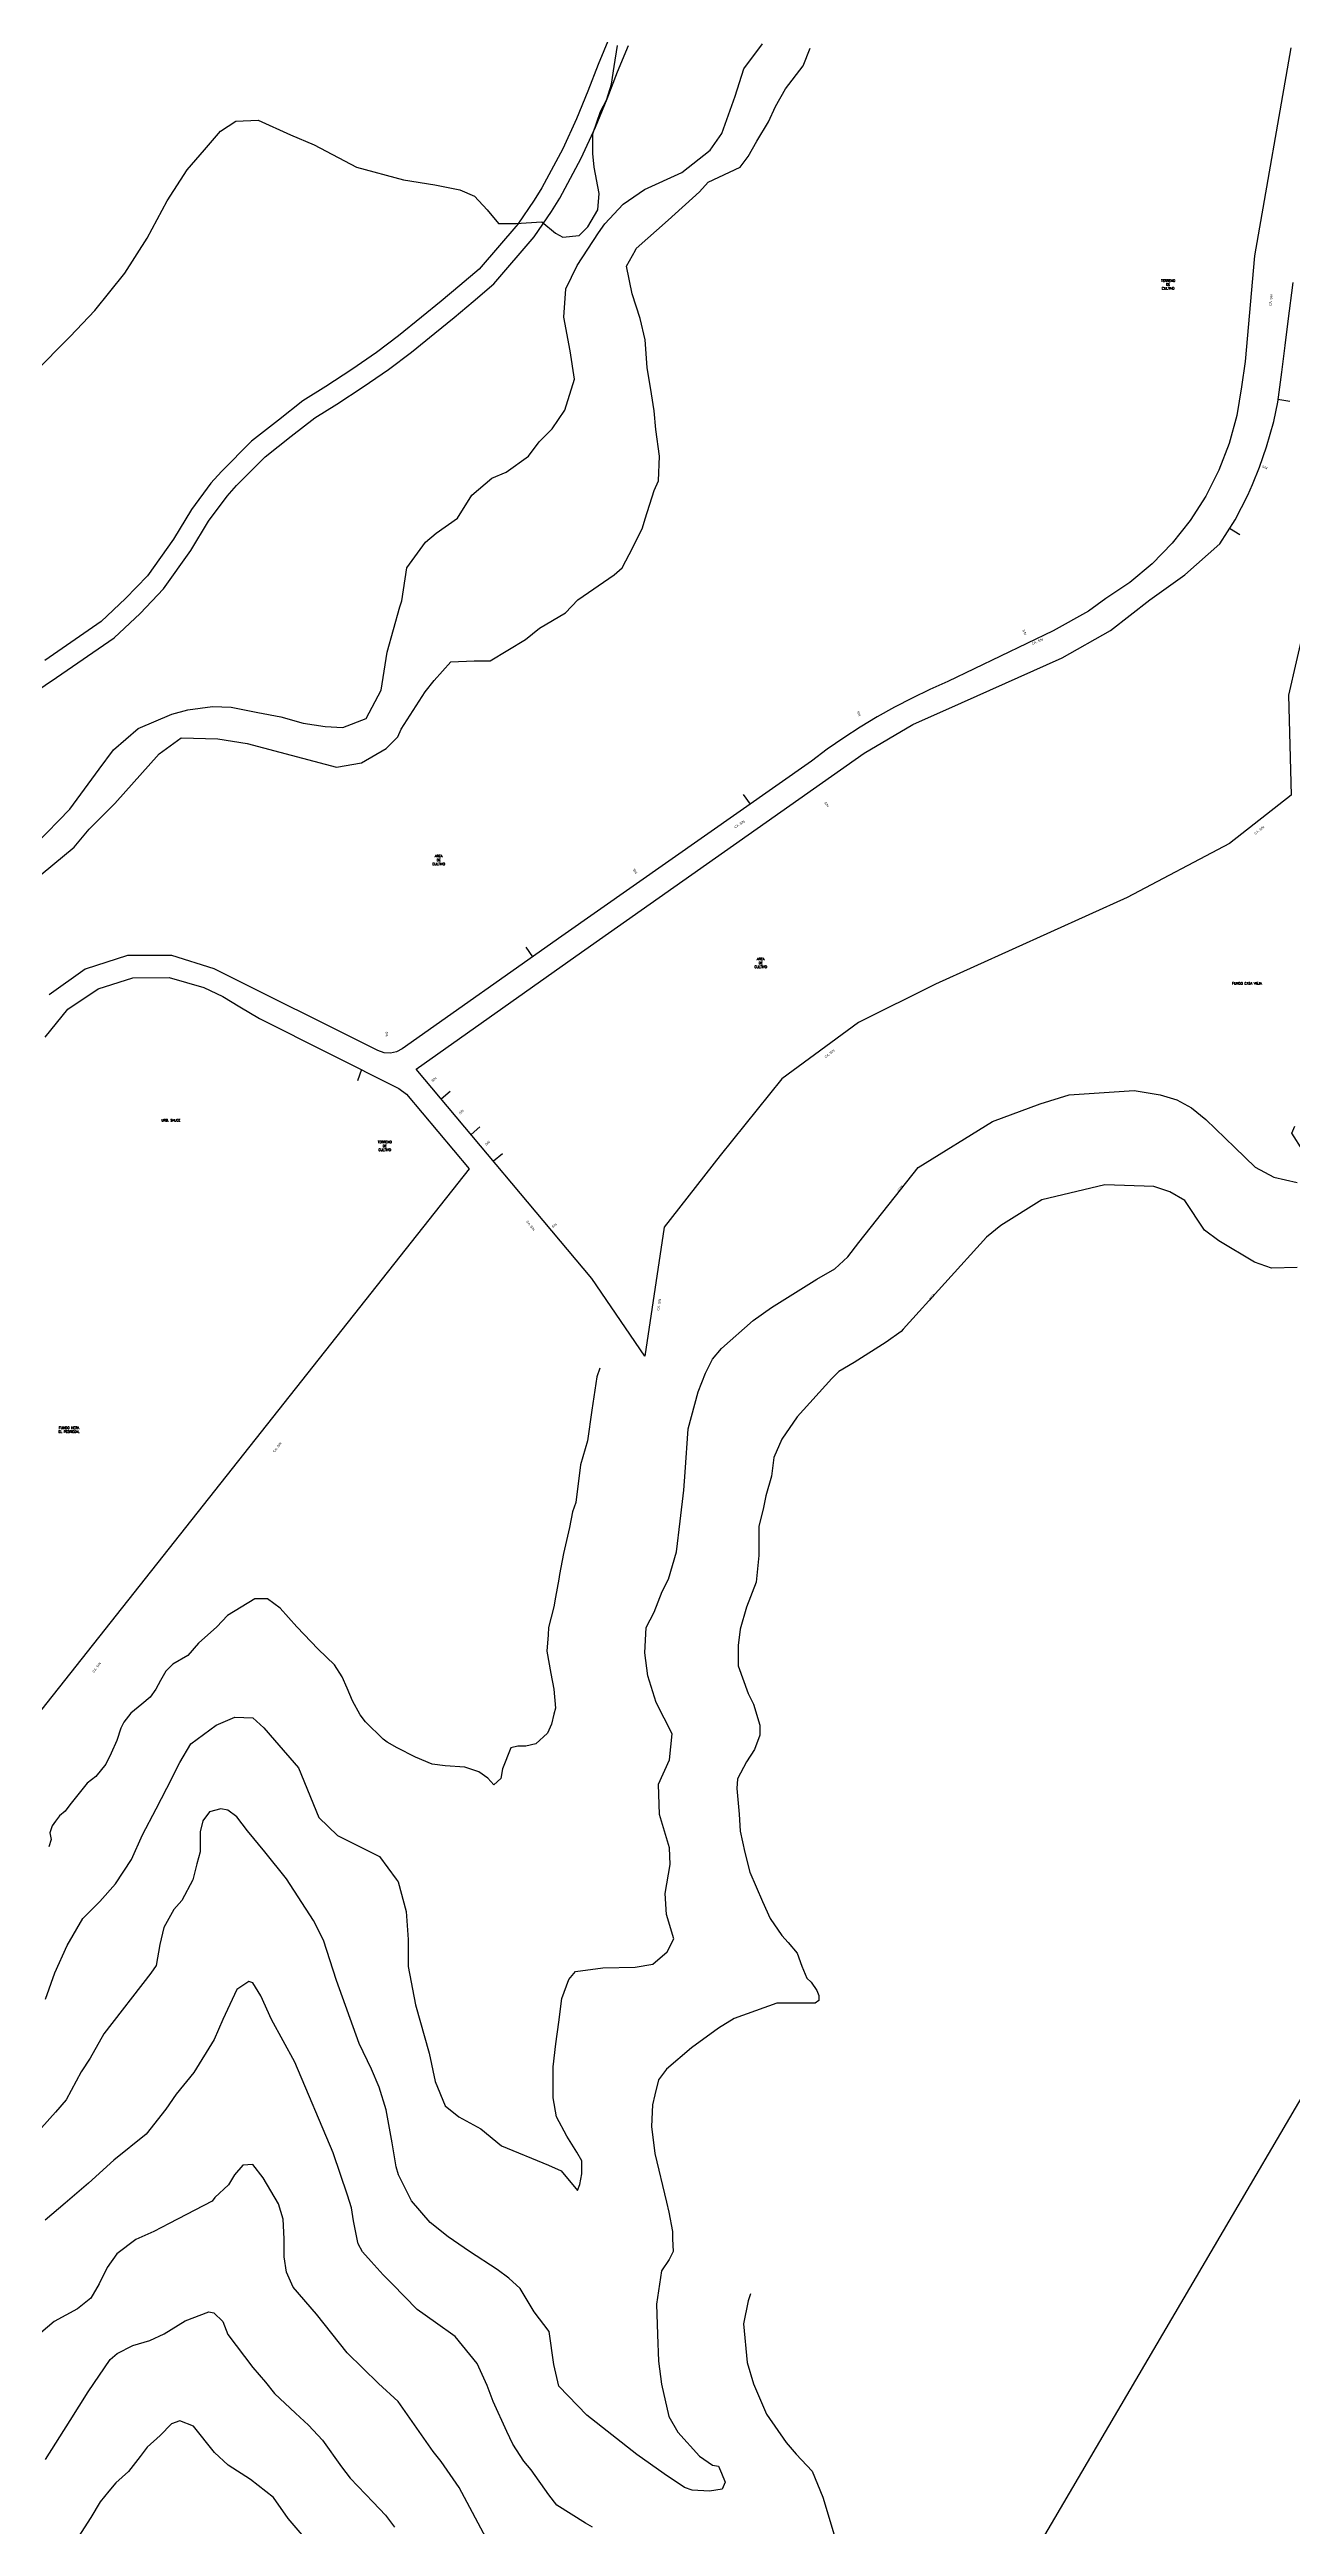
# Model space of a CAD drawing. Header units: inches. Extents: x 317537 to 321067, y 8681602 to 8686742.
# Drawn here: x 319588 to 320116, y 8683843 to 8684894 of the extents above; entities that cross this region are included whole.
import ezdxf
from ezdxf.enums import TextEntityAlignment as Align

# ---------------------------------------------------------------- set-up
doc = ezdxf.new("R2010")
doc.units = ezdxf.units.IN
doc.header["$MEASUREMENT"] = 0
for name, color, linetype in [('AVENIDAS', 56, 'Continuous'), ('CURVAS_DE_NIVEL', 8, 'Continuous'), ('CURVAS_DE_NIVEL_TEXT', 4, 'Continuous'), ('LIMITE_DISTRITO', 5, 'Continuous'), ('MANZANAS', 5, 'Continuous'), ('MEDIANERAS', 1, 'Continuous'), ('NOM_CALLES', 7, 'Continuous'), ('NUM_LOTE', 8, 'Continuous'), ('RIOS_QUEBRADAS', 4, 'Continuous'), ('TOPONIMOS', 7, 'Continuous')]:
    doc.layers.add(name, color=color, linetype=linetype)
doc.styles.add('ANC_1_00', font='ROMANS.shx')
doc.styles.add('ROMANS', font='ROMANS.shx')

msp = doc.modelspace()

# ---------------------------------------------------------------- linework, layer by layer
at = {"layer": 'AVENIDAS'}
for points in [[(319825.9, 8684898.7), (319821.2, 8684887.2), (319816.8, 8684875.9), (319812, 8684864.1), (319806.1, 8684851.4), (319797.2, 8684834.9), (319794, 8684829.7), (319787, 8684819.5), (319770.7, 8684800.4), (319762.5, 8684793.4), (319754.5, 8684786.8), (319746.2, 8684780.1), (319736.5, 8684772.1), (319727.1, 8684765), (319716.6, 8684757.9), (319705.6, 8684750.7), (319695.8, 8684744.6), (319685.5, 8684736.4), (319674.1, 8684727.4), (319661.3, 8684714.6), (319656.9, 8684709.7), (319648.6, 8684698.4), (319641, 8684685.9), (319630, 8684670.4), (319620.6, 8684660.7), (319610.3, 8684651), (319586.4, 8684634.4)], [(319547.6, 8684597.7), (319591.3, 8684627.2), (319615.9, 8684644.1), (319626.8, 8684654.4), (319636.8, 8684664.8), (319648.4, 8684681.1), (319655.9, 8684693.5), (319663.8, 8684704.1), (319667.7, 8684708.6), (319679.9, 8684720.8), (319690.9, 8684729.5), (319700.9, 8684737.4), (319710.3, 8684743.2), (319721.5, 8684750.5), (319732.2, 8684757.8), (319741.9, 8684765.2), (319751.8, 8684773.2), (319760.1, 8684779.9), (319768.1, 8684786.7), (319776.9, 8684794.1), (319794, 8684814.1), (319801.4, 8684824.9), (319804.9, 8684830.5), (319814, 8684847.5), (319820, 8684860.6), (319825, 8684872.6), (319829.4, 8684884), (319834, 8684895.3)]]:
    msp.add_lwpolyline(points, dxfattribs=at)
at = {"layer": 'CURVAS_DE_NIVEL'}
for points in [[(319571.8, 8684746), (319591.9, 8684766.6), (319597.2, 8684771.8), (319607.7, 8684782.9), (319620.4, 8684798.7), (319629.9, 8684813.5), (319638.3, 8684829.3), (319646.8, 8684842.5), (319654.2, 8684851), (319661, 8684858.9), (319667.4, 8684863.1), (319676.9, 8684863.6), (319690.6, 8684857.3), (319700.6, 8684853.1), (319718.6, 8684843.6), (319738.6, 8684838.3), (319751.8, 8684836.2), (319762.4, 8684834.1), (319768.7, 8684831.4), (319774, 8684825.6), (319778.8, 8684819.8), (319786.2, 8684819.8), (319797.2, 8684820.4), (319803.1, 8684815.6), (319806.2, 8684814), (319813.1, 8684814.6), (319816.8, 8684818.3), (319821, 8684825.6), (319821.5, 8684832.5), (319819.4, 8684843.6), (319818.9, 8684849.4), (319818.9, 8684857.8), (319822.1, 8684867.3), (319824.7, 8684872.1), (319826.8, 8684878.9), (319827.9, 8684886.3), (319829.4, 8684895.3)], [(319586.7, 8684066.8), (319590.7, 8684077.9), (319595.9, 8684089.5), (319602.6, 8684100.9), (319609.7, 8684108.2), (319616.4, 8684115.6), (319623.2, 8684126), (319627.8, 8684136.4), (319633.6, 8684147.4), (319638.2, 8684156.3), (319643.7, 8684167.1), (319648.3, 8684175), (319659.1, 8684183), (319667, 8684186.4), (319674.7, 8684186.1), (319679.3, 8684181.8), (319683.9, 8684176.6), (319694, 8684164.9), (319702.6, 8684143.8), (319710.6, 8684136.1), (319728.4, 8684127.2), (319735.4, 8684117.7), (319736.3, 8684116.5), (319739.7, 8684103.9), (319740.6, 8684092), (319740.6, 8684080.6), (319743.7, 8684064.4), (319749.5, 8684043.9), (319752, 8684031.9), (319756.3, 8684021.5), (319762.1, 8684016.9), (319771.3, 8684011.7), (319780.2, 8684004.6), (319800.1, 8683996.4), (319805.4, 8683993.9), (319812.4, 8683985.6), (319813.3, 8683988.1), (319814.2, 8683992.7), (319814.2, 8683998.2), (319812.1, 8684001.9), (319807.8, 8684008.6), (319803.5, 8684016.9), (319802, 8684024.9), (319802, 8684038), (319803.2, 8684047.8), (319804.4, 8684057), (319805.7, 8684067.1), (319808.7, 8684075.1), (319811.5, 8684078.5), (319823.1, 8684080), (319836.9, 8684080.3), (319844.3, 8684081.6), (319850.4, 8684086.8), (319853.2, 8684092.3), (319850.1, 8684102.7), (319849.5, 8684111.6), (319851.7, 8684123.8), (319851.4, 8684130.9), (319847.1, 8684145), (319846.8, 8684157.9), (319851.4, 8684168.3), (319852.6, 8684179.3), (319845.8, 8684192.5), (319842.2, 8684203.8), (319840.9, 8684213.6), (319841.5, 8684224.4), (319844.9, 8684230.8), (319848.3, 8684239.7), (319851, 8684244.9), (319854.4, 8684256.5), (319855.9, 8684269.4), (319857.5, 8684282.6), (319858.1, 8684290.3), (319859.3, 8684308.6), (319863.6, 8684324.3), (319866.7, 8684332.2), (319869.7, 8684338.1), (319873.4, 8684342.7), (319886.9, 8684354.6), (319894.6, 8684360.1), (319913.9, 8684372.1), (319921.6, 8684376.4), (319927.1, 8684381.6), (319931.7, 8684387.7), (319956.9, 8684419.4), (319988.4, 8684438.9), (320008.7, 8684446.5), (320020.9, 8684450.2), (320048.5, 8684452.1), (320059.6, 8684450.2), (320066.6, 8684448.1), (320072.8, 8684444.7), (320078.9, 8684439.8), (320091.2, 8684427.9), (320099.8, 8684419.6), (320107.7, 8684415.3), (320117.6, 8684413.1)], [(320120, 8684426.6), (320115.4, 8684434), (320116.6, 8684437)], [(320117.6, 8684377.1), (320106.7, 8684376.7), (320099.5, 8684379.3), (320084.4, 8684388.4), (320078.4, 8684392.9), (320070, 8684405.4), (320063.6, 8684409.1), (320056.8, 8684411.4), (320036.1, 8684412.1), (320009.3, 8684405.7), (319991.9, 8684394.8), (319985.9, 8684389.9), (319950.5, 8684350.9), (319949.7, 8684349.9), (319943.3, 8684345.4), (319929.7, 8684336.7), (319923.3, 8684332.9), (319920.2, 8684329.9), (319905.5, 8684313.7), (319899.1, 8684304.3), (319895.7, 8684296.4), (319894.6, 8684288.5), (319892.3, 8684280.2), (319891.2, 8684274.5), (319889.3, 8684267.3), (319889.3, 8684262.1), (319889.3, 8684254.9), (319888.2, 8684243.6), (319884, 8684233), (319881.4, 8684223.6), (319880.6, 8684216.8), (319880.6, 8684208.1), (319884.8, 8684196.4), (319887, 8684191.9), (319889.7, 8684182.9), (319889.7, 8684178.7), (319887.4, 8684172.7), (319884, 8684167.4), (319880.2, 8684160.2), (319879.9, 8684156.1), (319881, 8684145.2), (319881.4, 8684138), (319883.3, 8684128.9), (319885.5, 8684120.6), (319890.8, 8684108.2), (319894.1, 8684101), (319899.1, 8684093.8), (319901.7, 8684090.8), (319905.6, 8684086.2), (319907.6, 8684080.7), (319909.7, 8684075.7), (319911.5, 8684074), (319913.9, 8684070.5), (319914.8, 8684068.3), (319914.8, 8684066.2), (319913.2, 8684065), (319905.8, 8684065), (319897, 8684065), (319878.8, 8684058.6), (319872.2, 8684054.4), (319860.8, 8684046.1), (319850.1, 8684037.1), (319846.8, 8684032.6), (319845.2, 8684026.2), (319844.2, 8684021.9), (319843.7, 8684012.7), (319845.2, 8684001.3), (319850.1, 8683980.7), (319851.1, 8683976.5), (319852.7, 8683968.2), (319852.7, 8683965.1), (319853, 8683959.7), (319851.3, 8683956.3), (319848, 8683951.6), (319845.9, 8683937.4), (319846.3, 8683924.6), (319846.8, 8683913.3), (319848, 8683903.5), (319851.1, 8683889.8), (319854.9, 8683883.2), (319864.1, 8683873), (319869.6, 8683869.2), (319872.2, 8683868.7), (319873.4, 8683865.7), (319875, 8683861.9), (319873.8, 8683859), (319868.4, 8683858.1), (319861, 8683858.6), (319857.7, 8683859.7), (319849.2, 8683865.4), (319837.6, 8683873.7), (319816.3, 8683890.3), (319804.4, 8683902.6), (319802.3, 8683911.8), (319800.4, 8683925.8), (319794, 8683934.1), (319788.1, 8683944), (319783.3, 8683948.5), (319778.3, 8683952.1), (319766.5, 8683959.7), (319757.5, 8683966), (319749.9, 8683972), (319741.9, 8683981.2), (319736.4, 8683992.3), (319735.5, 8683995.6), (319733.8, 8684005.8), (319731.2, 8684019.8), (319728.3, 8684029.5), (319725, 8684037.1), (319719.8, 8684048), (319710.1, 8684074.7), (319704.6, 8684091.8), (319700.4, 8684100.1), (319689, 8684117.8), (319679.8, 8684129.2), (319672.4, 8684138.2), (319667.9, 8684144.1), (319664.1, 8684146.9), (319661.1, 8684147.4), (319656.3, 8684146.2), (319653.5, 8684142.4), (319652.3, 8684137.7), (319652.3, 8684129.2), (319650.9, 8684124.2), (319649.2, 8684117.3), (319644.5, 8684108.6), (319641.1, 8684104.8), (319636.9, 8684097.2), (319635.2, 8684089.9), (319633.6, 8684081.1), (319631.4, 8684077.8), (319611.5, 8684052), (319605.6, 8684041.8), (319601.8, 8684035.9), (319595.4, 8684024.1), (319590.9, 8684018.8), (319585, 8684012.2)], [(319821.8, 8684334.3), (319820.6, 8684330.6), (319818.4, 8684316.6), (319816.6, 8684303.5), (319813.7, 8684293.4), (319811.7, 8684277.4), (319810.2, 8684273.4), (319809, 8684266.8), (319806.5, 8684255.7), (319804.8, 8684246.8), (319804.5, 8684244.8), (319803.1, 8684237.2), (319802.3, 8684233.2), (319800.1, 8684224.4), (319799.9, 8684221.2), (319799.4, 8684214.3), (319801.1, 8684204.9), (319802.3, 8684198.2), (319803.1, 8684190.1), (319802.3, 8684187.6), (319801.3, 8684183.4), (319799.6, 8684179.5), (319794.7, 8684175.1), (319790.5, 8684174.1), (319787, 8684174.1), (319784.1, 8684173.3), (319780.6, 8684164.5), (319779.9, 8684160.3), (319776.9, 8684157.6), (319774.4, 8684160.5), (319770.5, 8684163.2), (319764.6, 8684165.2), (319756.2, 8684165.7), (319750.7, 8684166.4), (319743.6, 8684169.4), (319735.9, 8684173.3), (319731.7, 8684175.8), (319730, 8684177), (319722.4, 8684184.4), (319720.2, 8684187.4), (319716.9, 8684193.3), (319714.7, 8684198.7), (319712.5, 8684203.4), (319709.3, 8684208.6), (319702.4, 8684215.2), (319693.3, 8684224.6), (319686.3, 8684232.5), (319680.9, 8684236.5), (319675.5, 8684236.5), (319663.9, 8684229.5), (319659.4, 8684224.6), (319651.6, 8684217.7), (319647.1, 8684212.5), (319640.7, 8684208.8), (319637.7, 8684205.9), (319635.5, 8684201.9), (319633.5, 8684198.2), (319631.1, 8684194.8), (319627.6, 8684191.8), (319622.9, 8684188.1), (319620, 8684184.2), (319618.7, 8684181.7), (319617, 8684176.5), (319614.5, 8684171.1), (319612.3, 8684166.4), (319608.1, 8684161.2), (319604.4, 8684158.3), (319601, 8684154.1), (319597, 8684149.2), (319595, 8684146.5), (319592.6, 8684144.5), (319590.9, 8684142.3), (319589.6, 8684140.3), (319588.6, 8684137.3), (319589.1, 8684134.4), (319588.1, 8684131.4)], [(319818.8, 8683842.9), (319815.8, 8683844.5), (319803.6, 8683852.2), (319800.2, 8683856.5), (319792.7, 8683867.1), (319789.6, 8683870.9), (319785, 8683878.1), (319782.4, 8683883.4), (319776.6, 8683896.2), (319774, 8683902.9), (319769.8, 8683912.3), (319760.5, 8683923.7), (319752.1, 8683929.7), (319744.4, 8683935.1), (319733.8, 8683946.1), (319730, 8683949.9), (319724.9, 8683955.5), (319721.2, 8683959.6), (319719.4, 8683963), (319719.1, 8683964.3), (319717.4, 8683972.8), (319716.5, 8683978.3), (319714.8, 8683983.7), (319708.8, 8684001.6), (319692.4, 8684040), (319682.6, 8684058.1), (319678, 8684068.2), (319674.6, 8684073.7), (319672.9, 8684074.2), (319667.9, 8684070.8), (319661.9, 8684058.1), (319658.2, 8684049.7), (319649.6, 8684035.7), (319642.1, 8684026.4), (319637.8, 8684020.1), (319629.4, 8684009.5), (319615.7, 8683998.5), (319604.9, 8683988.7), (319595, 8683980.3), (319586.6, 8683973.1)], [(319774.8, 8683836.1), (319762.2, 8683859.7), (319754.6, 8683870.7), (319751.1, 8683874.9), (319736.3, 8683896.2), (319727.9, 8683903.8), (319714.6, 8683916.8), (319701.6, 8683933.2), (319691.7, 8683944.6), (319689, 8683951), (319687.9, 8683957.5), (319687.9, 8683965.1), (319687.5, 8683973.5), (319685.6, 8683980), (319679.1, 8683991), (319674.6, 8683996.7), (319670.4, 8683996.3), (319666.9, 8683992.2), (319664.3, 8683988), (319658.6, 8683982.6), (319657.4, 8683981.1), (319639.1, 8683971.6), (319632.7, 8683968.2), (319625, 8683964.8), (319617, 8683958.7), (319612.9, 8683953), (319609.4, 8683946.1), (319606, 8683940), (319600.3, 8683935.4), (319590.4, 8683930.1), (319584.7, 8683925.2)], [(319885.7, 8683941.8), (319884.8, 8683938.8), (319882.8, 8683929.1), (319884.4, 8683912.7), (319887, 8683903.7), (319892.5, 8683890.7), (319900.9, 8683878.8), (319905.2, 8683873.8), (319911.9, 8683866.6), (319916.5, 8683855.6), (319921.7, 8683838.2)], [(319586.7, 8683871.6), (319597.1, 8683888.1), (319604.8, 8683900.3), (319614.1, 8683914), (319617.1, 8683916.5), (319623.8, 8683919.9), (319631, 8683922), (319637, 8683924.9), (319645.9, 8683930.4), (319656, 8683934.2), (319658.1, 8683933.8), (319661.9, 8683930), (319664, 8683924.5), (319674.7, 8683910.6), (319680, 8683904.3), (319683.8, 8683899.6), (319692.8, 8683891.2), (319698.3, 8683886.1), (319704.2, 8683879.8), (319712.2, 8683868.5), (319716, 8683863.6), (319725.7, 8683853.5), (319730.9, 8683848), (319734.7, 8683842.9)], [(319698.1, 8683836.7), (319689.6, 8683846.5), (319683.4, 8683855.4), (319673.6, 8683863), (319664.2, 8683869.2), (319658.4, 8683874.5), (319649.5, 8683885.7), (319643.7, 8683887.9), (319640.2, 8683886.6), (319635.3, 8683881.7), (319629.9, 8683876.8), (319626.8, 8683872.8), (319621.9, 8683866.5), (319616.6, 8683861.6), (319613.5, 8683858.1), (319611.7, 8683855.9), (319609.9, 8683853.6), (319605.9, 8683847), (319596.5, 8683832.3)]]:
    msp.add_lwpolyline(points, dxfattribs=at)
at = {"layer": 'LIMITE_DISTRITO'}
msp.add_lwpolyline([(320832.7, 8685585.9), (320413, 8684524.8), (320133.5, 8684049), (319136, 8682350.6), (318887.2, 8681927.1), (318687.1, 8681910.2)], dxfattribs=at)
at = {"layer": 'MANZANAS'}
for points in [[(319580.7, 8684540.3), (319598.8, 8684555.3), (319605.2, 8684562.9), (319616.1, 8684573.8), (319634.9, 8684594.8), (319644.3, 8684601.6), (319659.8, 8684601.2), (319672.2, 8684599.3), (319686.1, 8684595.6), (319710.2, 8684589.2), (319720.7, 8684591.1), (319731.2, 8684597.1), (319736.1, 8684602), (319737.6, 8684605.3), (319747.8, 8684621.1), (319751.6, 8684626), (319758.7, 8684633.9), (319768.5, 8684634.3), (319775.3, 8684634.3), (319790.3, 8684643.3), (319796.3, 8684648.2), (319807.3, 8684654.6), (319812.5, 8684660.2), (319827.9, 8684670.8), (319831.3, 8684673.8), (319835.8, 8684682.4), (319840, 8684690.7), (319841.1, 8684694.5), (319844.9, 8684706.5), (319846.8, 8684710.6), (319847.1, 8684721.1), (319845.6, 8684732.4), (319844.9, 8684740.3), (319843.7, 8684747.5), (319841.9, 8684758.7), (319841.1, 8684770.4), (319838.9, 8684779.4), (319835.5, 8684789.9), (319833.2, 8684801.6), (319837, 8684808.4), (319837.3, 8684809.1), (319850.9, 8684821.2), (319864.1, 8684833.2), (319867.8, 8684837.3), (319881.4, 8684843.7), (319884.8, 8684848.2), (319888.5, 8684854.6), (319893.4, 8684862.9), (319896.4, 8684869.3), (319900.6, 8684876.8), (319908.1, 8684886.6), (319911.1, 8684894.1)], [(320115, 8684894.2), (320099.6, 8684806), (320095.6, 8684761.2), (320094, 8684750.5), (320092, 8684738.4), (320088.8, 8684726.5), (320084.4, 8684715.1), (320078.9, 8684704.1), (320072.3, 8684693.8), (320064.7, 8684684.2), (320056.1, 8684675.4), (320046.7, 8684667.5), (320036.5, 8684660.7), (320029.1, 8684655.3), (320014.2, 8684647), (319969.5, 8684625.6), (319961.8, 8684622.2), (319954.3, 8684618.5), (319946.8, 8684614.6), (319939.5, 8684610.5), (319932.3, 8684606.1), (319925.3, 8684601.6), (319918.3, 8684596.8), (319911.6, 8684591.8), (319805.7, 8684517.5), (319738, 8684469.7), (319735.6, 8684468.5), (319733, 8684467.9), (319730.3, 8684468.1), (319727.7, 8684469), (319658.3, 8684503.7), (319640.3, 8684509.4), (319621.5, 8684509.4), (319603.5, 8684503.6), (319588.2, 8684492.6)], [(320123.8, 8684662.1), (320114, 8684619.8), (320115.1, 8684577.4), (320089, 8684556.8), (320045.6, 8684534), (319964.2, 8684497.2), (319931.6, 8684480.9), (319899, 8684457), (319872.9, 8684424.5), (319849.1, 8684394.1), (319841, 8684339.4), (319818.5, 8684372.4), (319743.9, 8684461.2), (319811.7, 8684509), (319934, 8684595.2), (319954.6, 8684607.3), (319975.2, 8684616.5), (320018, 8684635.5), (320038.5, 8684647.1), (320055.2, 8684660.1), (320070, 8684670.8), (320084.9, 8684683.9), (320091.3, 8684694.1), (320096.8, 8684704.6), (320098.7, 8684709.1), (320101.7, 8684716.4), (320104.7, 8684725), (320107.7, 8684735.8), (320109.4, 8684744), (320111.2, 8684756.7), (320112.5, 8684768), (320113.8, 8684778.3), (320115.9, 8684794.8)], [(319586.5, 8684474.7), (319596.2, 8684486.6), (319609, 8684495.2), (319623.7, 8684499.8), (319639.1, 8684500), (319653.8, 8684495.7), (319661.9, 8684492), (319669.1, 8684487.6), (319677.5, 8684482.6), (319736.6, 8684453), (319739.8, 8684450.5), (319766.4, 8684418.8), (319557.7, 8684155.3)]]:
    msp.add_lwpolyline(points, dxfattribs=at)
at = {"layer": 'MEDIANERAS'}
for points in [[(320109.5, 8684745.2), (320114.5, 8684744.4)], [(320089, 8684690.5), (320093.3, 8684687.9)], [(319885.7, 8684573.5), (319882.8, 8684577.6)], [(319793.4, 8684508.8), (319790.6, 8684512.9)], [(319720.8, 8684461), (319719.1, 8684456.2)], [(319754.5, 8684448.5), (319758.3, 8684451.8)], [(319767.2, 8684433.5), (319771, 8684436.7)], [(319776.7, 8684422.2), (319780.5, 8684425.4)]]:
    msp.add_lwpolyline(points, dxfattribs=at)
at = {"layer": 'RIOS_QUEBRADAS'}
msp.add_lwpolyline([(319582.4, 8684556.4), (319597, 8684571.4), (319609.4, 8684588.4), (319615.5, 8684596.6), (319626, 8684605.6), (319640.3, 8684611.7), (319647.1, 8684613.5), (319657.6, 8684615), (319665.5, 8684614.7), (319676.8, 8684612.4), (319686.6, 8684610.5), (319696, 8684607.9), (319705.4, 8684606.4), (319712.9, 8684606), (319722.7, 8684609.8), (319729.1, 8684621.8), (319731.7, 8684638), (319737, 8684657.2), (319737.8, 8684659.8), (319740, 8684673.7), (319747.9, 8684684.6), (319752.4, 8684688.4), (319761.5, 8684694.8), (319767.5, 8684704.5), (319776.1, 8684711.7), (319782.1, 8684714.3), (319791.6, 8684721.1), (319796.1, 8684727.1), (319801.7, 8684732.7), (319807, 8684740.6), (319811.1, 8684753.8), (319809.2, 8684765.8), (319806.6, 8684780.1), (319807.4, 8684792.1), (319812.2, 8684801.9), (319821.3, 8684815.8), (319823.9, 8684819.6), (319831.8, 8684827.9), (319840.8, 8684834.2), (319856.6, 8684841.4), (319868.7, 8684850.8), (319873.6, 8684857.9), (319879.2, 8684873.7), (319883, 8684885.4), (319890.9, 8684895.9)], dxfattribs=at)

# ---------------------------------------------------------------- texts
at = {"layer": 'CURVAS_DE_NIVEL_TEXT'}
for s, p in [('1125', (319949.2, 8684410.5)), ('1150', (319962.7, 8684364.5))]:
    msp.add_text(s, height=1, rotation=47.6207, dxfattribs=at).set_placement(p, align=Align.MIDDLE)
at = {"layer": 'NOM_CALLES'}
for rotation, p in [(83.1089, (320106.5, 8684787.3)), (23.3383, (320007.5, 8684642.5)), (33.3783, (319881.1, 8684565)), (38.4718, (320101.6, 8684562.5)), (38.4718, (319919.3, 8684467.7)), (307.2525, (319792.5, 8684394.8)), (81.7923, (319846.9, 8684361.3)), (53.0081, (319685, 8684300.8)), (53.0081, (319608.4, 8684207.4))]:
    msp.add_text('CA. S/N', height=1, rotation=rotation, dxfattribs=at).set_placement(p, align=Align.MIDDLE)
at = {"layer": 'NUM_LOTE'}
for rotation, p in [(339.4601, (320103.9, 8684716.3)), (293.0151, (320002, 8684646.4)), (293.0151, (319931.7, 8684611.9)), (303.5907, (319918.1, 8684573.4)), (305.1733, (319836.8, 8684545.1)), (270.0711, (319731.5, 8684475.9)), (40.0361, (319751.5, 8684456.8)), (40.0361, (319763.1, 8684443)), (40.0361, (319774.2, 8684429.8)), (37.8648, (319802.5, 8684394.8))]:
    msp.add_text('S/N', height=1, rotation=rotation, dxfattribs=at).set_placement(p, align=Align.MIDDLE)
at = {"layer": 'TOPONIMOS', "char_height": 1, "width": 1, "attachment_point": 5, "rotation": 0.0005, "style": 'ROMANS'}
for s, insert in [('TERRENO DE CULTIVO', (320062.9, 8684793.9)), ('AREA DE CULTIVO', (319753.5, 8684549.8)), ('AREA DE CULTIVO', (319890.1, 8684506.2)), ('TERRENO DE CULTIVO', (319730.6, 8684428.6))]:
    msp.add_mtext(s, dxfattribs=dict(at, insert=insert))
at = {"layer": 'TOPONIMOS', "char_height": 1, "attachment_point": 5, "style": 'ANC_1_00'}
for s, insert, width in [('FUNDO CASA VIEJA', (320096.4, 8684497.5), 341.416), ('URB. SAUCE ', (319639.9, 8684439.5), 217.329), ('FUNDO HERA\\PEL PEDREGAL', (319596.7, 8684308.2), 10)]:
    msp.add_mtext(s, dxfattribs=dict(at, insert=insert, width=width))

doc.saveas('drawing.dxf')
